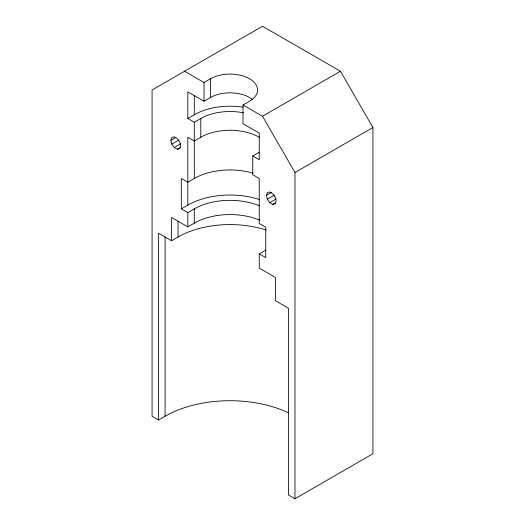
<?xml version="1.0" encoding="UTF-8"?>
<svg xmlns="http://www.w3.org/2000/svg" width="525" height="525" viewBox="0 0 525 525"><rect width="100%" height="100%" fill="white"/><g stroke="black" fill="none" stroke-linecap="round" stroke-linejoin="round"><path stroke-width="0.79" d="M170.92 140.247L171.846 137.478L174.287 136.841L177.293 138.58L179.727 142.032L180.659 145.878L179.727 148.647L177.293 149.284L174.287 147.545L171.846 144.093L170.92 140.247L175.888 137.379M266.398 195.372L267.33 192.603L269.765 191.966L272.777 193.705L275.212 197.157L276.137 200.996L275.212 203.766L272.777 204.409L269.765 202.67L267.33 199.218L266.398 195.372L271.373 192.504M184.557 71.249L204.041 82.497L210.538 78.75A27.556 15.907 0 0 1 249.513 78.75A27.556 15.907 0 0 1 249.513 101.246L243.016 105L243.016 123.749L259.252 133.127L259.252 159.751L252.755 155.997L252.755 174.746L259.252 178.5L259.252 223.499L265.748 227.246L265.748 257.624L259.252 253.877L259.252 268.124L275.487 277.502L275.487 300.746L288.481 308.247L288.481 495.003L294.978 498.75L372.921 453.751L372.921 127.496L340.443 71.249L262.5 26.25L152.079 89.998L152.079 416.253L158.576 420L165.073 416.253A91.855 53.032 0 0 1 288.297 412.755M243.567 112.829A41.337 23.868 0 0 0 200.793 118.499L194.302 122.253L187.806 118.499L187.806 91.875L204.041 101.246L210.538 97.499A27.556 15.907 0 0 1 252.427 99.481M187.806 118.499L194.302 114.752A50.518 29.17 0 0 1 243.101 107.198M171.846 144.093L178.953 139.991M174.287 147.545L180.679 143.85M177.293 149.284L180.134 147.643M259.252 137.248A41.337 23.868 0 0 0 200.793 137.248L194.302 141.002L187.806 137.248L187.806 205.124L181.309 208.878L181.309 178.5L187.806 182.247L194.302 178.5A50.518 29.17 0 0 1 253.109 173.178M243.016 105L262.5 116.248L340.443 71.249M252.755 155.997L259.252 152.25M181.309 208.878L187.806 212.625L194.302 208.878A50.518 29.17 0 0 1 259.448 205.793M266.241 230.088A73.487 42.427 0 0 0 178.06 236.998L171.57 240.752L171.57 217.501L187.806 226.872L194.302 223.125A50.518 29.17 0 0 1 259.448 220.041M294.978 498.75L294.978 172.502L372.921 127.496M267.33 199.218L274.431 195.116M269.765 202.67L276.157 198.975M272.777 204.409L275.618 202.768M259.252 253.877L265.748 250.123M171.57 240.752L158.576 233.251L158.576 420M262.5 116.248L294.978 172.502M210.538 78.75L210.538 97.499M204.041 82.497L204.041 101.246M200.793 118.499L200.793 137.248M194.302 95.386L194.302 114.752M194.302 122.253L194.302 178.5M194.302 208.878L194.302 223.125M187.806 212.625L187.806 226.872M178.06 220.966L178.06 236.998M165.073 236.873L165.073 416.253M187.806 205.124A59.706 34.473 0 0 1 259.632 199.566"/></g></svg>
